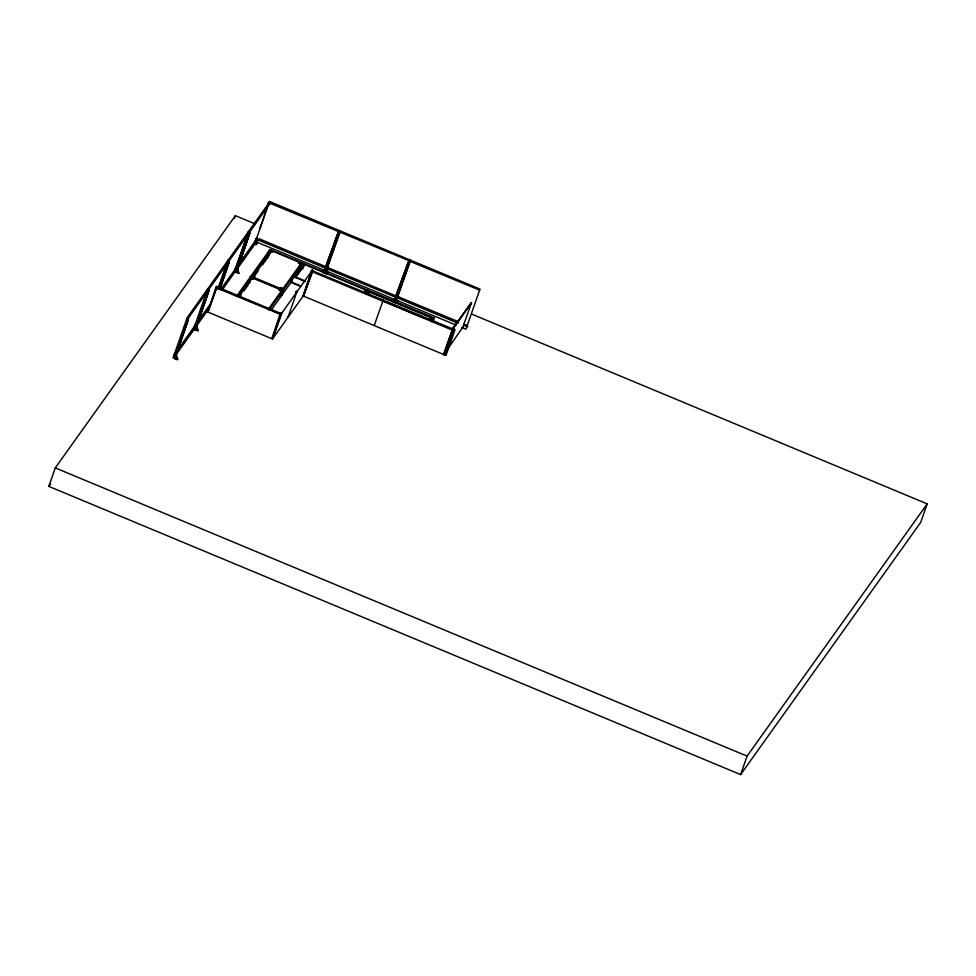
<?xml version="1.0" encoding="UTF-8"?>
<svg xmlns="http://www.w3.org/2000/svg" width="976" height="976" viewBox="0 0 976 976"><rect width="100%" height="100%" fill="white"/><g stroke="black" fill="none" stroke-linecap="round" stroke-linejoin="round"><path stroke-width="1.46" d="M268.839 203.13L269.108 202.435L255.041 242.829M339.172 232.093L339.221 231.8M479.716 290.165L409.188 261.031M470.676 303.951L471.201 302.609L471.359 303.39M470.7 303.902C470.81 303.182 471.859 301.926 471.103 302.914M188.368 319.433C189.283 317.334 185.391 318.713 187.392 319.567M188.551 318.981L186.928 319.518M208.888 290.262C209.974 291.873 206.522 288.664 207.644 290.738C211.414 290.275 205.411 289.555 208.254 289.616M229.348 261.714L229.36 261.531M249.771 233.276L249.417 232.117L248.282 232.654M188.026 318.627C187.063 319.042 187.978 319.25 188.148 318.493M208.266 289.909L208.718 290.738M228.701 261.434C226.066 260.982 231.031 263.191 228.36 261.275M248.831 232.788C249.771 233.24 248.343 233.093 248.795 232.3M269.278 203.972L269.486 203.008L267.973 202.776L269.779 204.35L268.803 203.594L269.413 202.679M382.86 300.474C384.202 297.509 381.714 303.048 383.336 299.669L374.272 325.411M216.147 287.957L217.123 286.859L207.876 312.052L216.928 286.493L216.282 286.395L207.754 312.015M216.416 286.627L280.38 313.284C280.673 311.588 278.855 316.151 280.393 313.028L271.804 338.696L206.07 311.307M296.936 291.507L296.301 291.373L296.143 292.946L296.472 291.312L295.996 292.8L296.814 292.007M453.73 329.925L453.45 330.583L311.991 271.67L312.418 270.035L313.052 270.462L303.56 295.96M312.271 271.108L313.052 270.462L312.247 270.291L281.966 312.857L281.173 312.564L281.857 313.003L272.816 338.538L272.158 338.306L272.841 338.489M280.539 314.211L279.783 313.272L280.563 313.772M323.886 265.875L259.201 238.803M329.302 268.4L329.034 268.607M464.088 324.361L463.661 325.691L463.844 324.959M464.283 324.203L463.82 324.984M269.059 202.727L187.209 317.615L173.033 357.911L174.911 358.387M234.74 272.145L236.314 272.219M338.221 232.752L324.203 270.681L324.923 271.426L326.033 271.377L339.148 232.959M326.033 271.377L325.545 270.742L394.353 299.4M409.444 262.068C411.079 260.921 406.431 261.007 409.822 262.532L396.232 300.608L395.121 300.657L394.402 299.913L408.432 261.983M396.232 300.608L395.744 299.961L456.121 325.118M196.664 325.606C194.932 326.411 200.91 332.279 195.956 330.169L196.713 325.228M238.473 264.508L255.639 240.462C256.59 237.51 258.652 242.243 258.006 239.547M255.968 239.73L257.017 238.791C258.323 236.07 255.919 241.145 257.213 238.815M326.509 266.863L324.984 267.973L325.691 266.289L325.35 267.705L327.277 268.01M327.509 267.814L327.692 267.107L327.143 268.607M396.72 296.094L395.792 295.899C394.426 300.132 396.183 292.471 395.975 297.302C398.623 297.351 397.5 295.777 397.342 297.839M397.622 296.838L395.414 296.436M176.668 353.824L176.51 353.117M195.554 327.363L195.09 326.435M236.485 269.913L235.497 268.498L236.155 268.022C237.656 269.571 238.034 269.327 236.973 267.912M236.448 269.132L235.753 270.462M238.095 267.473L236.9 267.875M281.21 313.503L280.942 313.625M281.552 313.601L281.564 312.649L272.597 338.257M339.697 231.69L339.355 232.19M409.835 261.019L409.383 261.812M383.226 301.108L383.275 300.486M280.283 313.223L280.222 313.503M296.497 292.251L296.24 291.69M258.64 239.889L258.969 239.547M329.351 268.241L394.084 295.094L393.438 296.314L328.741 269.522L329.083 268.937M399.648 297.216L399.184 298.412M465.43 326.118L466.101 324.74L465.43 326.118L467.65 326.594L465.845 325.533L466.735 325.289L467.699 326.289L465.467 326.057L465.991 325.13M217.197 288.103L216.611 287.676M280.051 314.199L280.978 314.492M339.355 232.154L338.526 232.532L339.075 231.373L339.892 232.715L338.16 232.227L339.05 231.922M409.859 261.031L268.729 202.752L268.876 202.142L268.912 203.557M186.831 319.03L187.185 318.408M229.079 261.043L227.994 261.141M227.884 261.629L228.945 260.836L229.226 262.19M249.185 232.178L248.221 232.861L248.819 232.227M216.465 287.139L281.027 314.26M296.228 292.105L296.582 291.653M257.396 238.266L256.81 237.863L256.871 239.193L255.285 238.62M258.823 239.364L258.542 240.145L323.227 267.241L323.568 266.655M328.888 268.961L329.156 268.754M187.734 320.445L174.814 358.595L187.917 319.908M174.899 358.497L188.1 320.128M195.273 329.864L208.571 291.409L195.273 329.864L193.809 329.595M195.359 329.778L208.571 291.409M220.234 288.262L228.957 262.581M249.417 234.228L236.204 272.426L249.124 234.277M236.29 272.328L249.502 233.959M267.888 203.935L268.583 203.484M409.408 261.775L408.968 261.141M333.072 249.258L339.575 230.629L333.06 249.258M397.757 294.252L401.758 282.784M471.615 314.077L927.2 503.872L920.722 522.355L740.613 774.59L48.8 486.377L55.278 467.894L235.387 215.659L255.065 223.858M176.058 354.727C172.825 355.349 173.923 354.593 176.583 353.971L195.468 327.521L194.639 327.716M187.587 319.176L269.669 203.984M174.667 358.656L188.124 320.238M177.559 359.546L175.595 358.741L175.216 357.606L175.497 358.9C181.719 362.974 172.142 348.212 177.559 359.424M194.139 327.558L207.668 288.896M194.712 326.85L195.371 325.069L177.937 349.481M195.139 329.925L208.596 291.507L207.363 291.543L207.461 290.872M234.386 218.502L235.387 215.659M220.076 288.432L229.055 262.788M236.192 269.083L235.509 268.461L236.302 267.619L235.753 268.449L237.046 268.986M236.704 269.705C238.595 268.266 234.545 267.229 235.643 269.4M249.161 232.703L249.941 233.032M236.07 272.487L249.527 234.069M236.509 271.596L236.887 272.731L237.644 267.778M259.86 228.616L267.875 205.704M253.711 243.695L256.066 244.647L257.554 242.243L255.2 241.292M257.554 242.243L256.066 244.647M249.014 280.624L250.564 276.635L283.211 290.238L281.137 296.192L280.112 295.765M250.027 278.599L250.856 276.22L283.516 289.823L281.43 295.777M248.941 283.186L250.6 278.428L252.93 279.392L253.614 278.441M249.612 282.235L250.454 279.856M249.502 283.016L250.332 280.624M268.388 253.492L269.937 249.502L434.222 317.944L432.978 321.519M267.583 258.128L269.974 251.296L272.304 252.259L272.975 251.308M268.571 256.298L269.827 252.723M291.263 282.003L292.934 277.233M291.946 281.051L293.19 277.501M295.447 277.635L295.667 277.013M299.522 270.425L301.608 264.472L303.939 265.448L302.682 269.01M301.035 267.095L295.008 276.757M304.39 265.118L304.61 264.496L295.655 277.05M287.31 317.066L288.054 317.2L296.887 291.69M311.271 271.706L311.515 271.023M303.097 295.85L312.247 270.291L303.329 295.813L272.414 339.099M303.072 296.167L311.917 270.511M321.677 271.621L323.044 269.559L327.753 271.474L326.265 273.878L322.739 272.438M323.044 269.559L327.631 271.804M325.069 267.607L327.167 268.229L325.069 267.607L325.594 266.68L326.204 267.241M323.91 272.402L325.691 268.193M324.276 272.56L326.13 268.229M326.448 268.29L327.363 267.644M327.216 268.022L327.448 267.9M326.265 273.878L327.753 271.474M369.697 292.324L369.916 291.702L368.294 293.971M383.983 301.206L383.104 300.547M393.243 298.778L391.754 301.181L393.243 298.778L397.83 301.035L393.121 299.12M395.792 295.899L397.427 297.094M394.206 301.364L395.89 297.424M397.757 294.24L401.758 282.772M392.938 301.669L396.463 303.109L391.876 300.852M470.615 303.853L452.852 328.753L452.242 328.387L452.962 328.668L443.531 354.886M445.422 355.105L444.568 354.837L453.486 328.973L454.462 329.376L453.559 329.132M444.922 355.032L453.925 329.339M462.539 327.948L471.518 302.731L452.852 328.753M740.613 774.59L747.091 756.107L927.2 503.872M325.96 271.474L339.648 233.423L338.733 233.532M396.158 300.693L409.505 262.288M324.788 269.193L337.891 232.813L338.355 233.374M394.402 299.913L408.224 262.093L409.164 262.886M323.337 266.741L323.69 265.899M296.68 292.568L296.472 291.836M312.039 271.474L312.393 270.633M228.518 261.739L228.957 261.178L229.104 262.141M383.202 300.059L383.507 300.632L382.934 299.9M394.572 301.511L396.329 297.448M393.84 295.704L393.511 296.326M399.306 297.607L398.94 298.595L458.061 323.215M312.1 271.523L313.003 271.853M175.229 352.995L175.18 353.837M176.205 354.788L176.107 353.751M195.688 324.264L195.651 325.106M196.591 325.508L196.701 324.032M235.643 268.925L235.143 269.876M236.619 266.826C235.777 269.022 239.754 267.961 237.632 266.582M255.639 240.462L256.224 241.597L256.908 240.657M195.749 326.679L196.518 326.008L195.224 325.472L194.895 326.374M452.644 328.729L443.799 353.861M216.257 287.822L280.088 314.162M453.828 329.461L454.218 329.461M399.489 297.241L458.647 321.812M195.688 328.888L196.066 330.022L198.03 330.815L196.81 326.631M236.229 268.144L237.741 269.181L236.68 269.242M396.463 303.109L397.952 300.693M312.064 270.462L311.454 270.328L454.987 329.851L446.008 355.484L303.463 296.106L312.588 270.45M48.8 486.377L50.569 483.913M197.542 321.958L211.28 302.719M220.576 289.628L235.179 269.181M243.073 259.579L244.781 257.188M250.771 248.807L252.479 246.416M182.536 344.552L184.244 342.161M190.222 333.78L191.93 331.389M221.808 290.519L236.119 270.279M237.973 267.802L256.871 241.353M197.042 325.252L209.071 308.416M236.387 296.472L269.937 249.502M238.278 295.691L251.283 277.477M251.588 277.062L270.657 250.344M238.73 296.911L271.682 250.771M239.657 296.789L241.401 294.362M244 290.714L248.331 284.638M254.699 275.72L258.164 270.864M262.507 264.801L267.705 257.518M254.199 277.611L254.882 276.659L252.564 275.696M279.575 289.262L278.892 290.214L281.222 291.177M280.161 288.469L280.832 287.517L283.162 288.481M298.949 262.129L298.266 263.081L300.596 264.045M268.888 308.44L281.893 290.226M282.198 289.811L301.267 263.105M269.047 310.075L302.584 263.105M271.291 309.965L292.397 280.405M296.265 276.501L303.585 266.253M280.014 313.113L280.649 313.308M365.28 289.762L364.597 290.714L369.245 292.654M365.671 293.422L367.891 290.311M366.317 294.386L368.916 290.738M382.86 299.681L383.617 300.279M395.268 296.838L396.805 296.143M430.587 316.968L429.904 317.92L432.234 318.884M430.599 321.165L433.21 317.517M431.624 321.592L434.222 317.944M453.157 328.009L470.822 303.268M471.201 302.902L470.944 303.573M462.246 328.021L447.472 349.371M248.404 232.715L249.514 232.703M397.452 297.363L395.878 297.216L395.817 296.411M236.631 267.79L235.716 268.241L237.619 268.729L236.192 268.583L236.656 267.436M187.111 318.749L187.978 318.396M383.58 301.279L382.995 300.901L383.775 300.998M228.982 261.19L229.14 261.361M296.68 292.41L296.07 292.422M195.773 327.155L196.164 326.057L195.188 325.508M256.224 239.108L257.091 239.071M229.067 263.008L227.64 262.703M207.302 290.885L207.437 291.507M195.737 324.679C193.236 325.642 197.933 327.302 196.225 325.435M175.265 353.397L174.802 354.739M176.156 354.373L176.851 353.666L176.241 352.751M313.15 271.84L312.357 271.56M471.152 302.731L470.822 303.121M269.169 204.423L267.656 203.691M409.322 262.825L409.127 262.812M194.822 327.912C197.42 327.57 193.602 324.788 194.078 327.375M254.968 242.28L255.834 242.158L255.346 241.511L324.154 270.169M195.7 325.24L194.822 325.899L196.115 326.435M248.978 234.338L248.294 234.094M228.506 263.056L227.823 262.825M326.594 267.888L325.411 267.156M452.327 329.327L452.205 329.973L452.266 329.193M338.733 233.606L338.099 233.288M253.833 243.353L256.176 244.317M322.849 272.097L326.374 273.536M236.997 272.572L238.961 273.378M269.376 201.41L479.972 289.091L465.955 329.217L461.746 327.46M471.554 302.597L470.969 302.658M269.632 249.917L432.905 317.944M367.305 291.153L432.612 318.359M382.946 300.828L423.682 317.798M294.02 275.134L296.338 276.098M293.349 276.049L305.403 281.064M305.561 281.674L293.056 276.464L290.97 282.418L300.693 286.468M292.654 282.576L300.986 286.053M250.259 277.05L282.918 290.653L280.832 296.606L279.807 296.179M174.765 354.19L175.448 354.483M55.278 467.894L747.091 756.107M249.222 233.606L249.636 233.984M195.224 326.509L194.614 325.703L196.64 326.423M195.956 325.472L197.176 325.35L196.92 324.154M281.527 312.881L281.247 313.406M235.911 268.937L235.009 269.925M194.932 325.838L196.725 325.874M237.741 269.181L238.949 273.256M255.419 240.547C256.273 243.951 258.213 238.693 255.419 240.547M255.932 239.84C256.712 243.158 258.823 238.12 255.932 239.84M329.058 260.726L327.558 265.033L329.058 260.714M409.774 259.86L404.271 275.622L409.774 259.86M228.14 260.165L218.087 288.811L228.14 260.165M248.599 231.446L235.033 270.108L248.599 231.446"/></g></svg>
